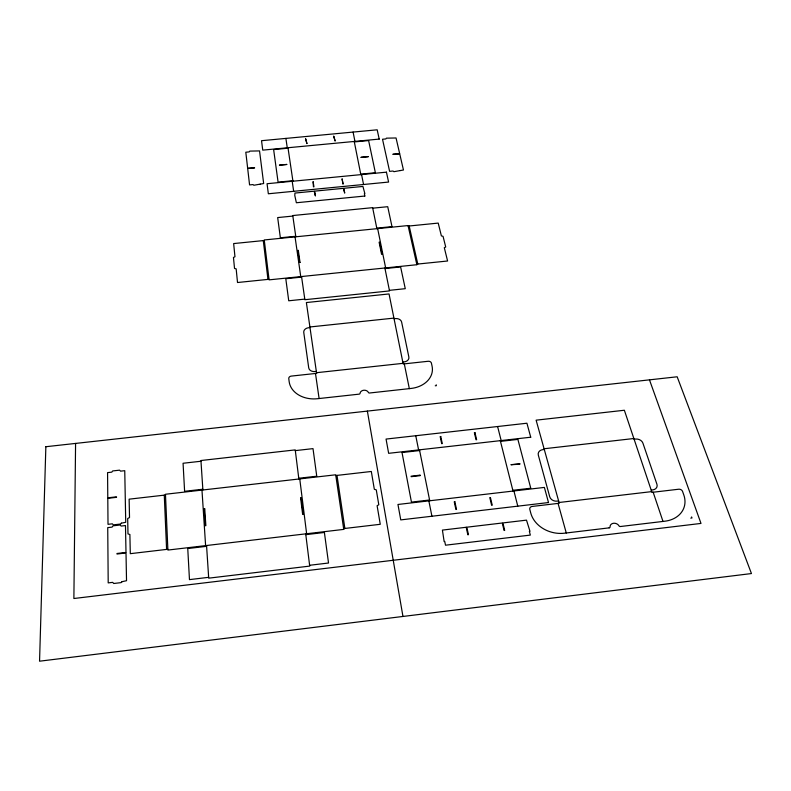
<?xml version="1.0" encoding="UTF-8"?>
<svg xmlns="http://www.w3.org/2000/svg" width="791" height="791" viewBox="0 0 791 791"><rect width="100%" height="100%" fill="white"/><g stroke="black" fill="none" stroke-linecap="round" stroke-linejoin="round"><path stroke-width="1.19" d="M75.58 443.425L73.879 598.51L700.994 523.424L649.47 379.848M690.77 518.125L691.977 517.976L691.611 516.938M208.646 577.331L189.464 579.625L187.754 548.539L206.599 546.324M309.617 565.278L328.532 563.014L324.389 532.472L305.801 534.657M558.624 500.97L557.121 501.148A6.209 5.033 13.1 0 1 549.725 496.778L538.315 455.102A6.031 4.805 11 0 1 542.824 449.644L544.287 449.476M651.211 490.104L652.694 489.926A6.259 4.904 17.3 0 0 656.925 484.23L642.915 443.128A6.081 4.687 15.1 0 0 635.549 439.054L634.105 439.223M559.049 502.493L651.715 491.616M167.85 549.261L130.297 553.67L129.892 534.498L127.994 533.925L127.677 518.54L129.526 517.551L129.131 499.17L165.497 495.008M343.63 528.606L380.263 524.295L377.109 505.726L378.8 504.747L376.269 489.837L374.331 489.303L371.315 471.476L335.809 475.539M429.592 500.001L411.449 502.117L402.016 452.541L419.635 450.544M512.845 490.311L530.771 488.225L517.887 439.4L500.476 441.368M544.079 448.764L633.868 438.511M202.832 489.233L184.61 491.31L183.067 463.259L200.983 461.242M298.771 478.268L316.756 476.212L313.009 448.626L295.32 450.623M316.519 372.699L403.064 363.336M435.258 385.79L436.375 385.672L436.187 384.792M316.331 371.404L314.937 371.552A5.626 4.331 -3.2 0 1 308.717 367.855L303.754 332.388A5.497 4.133 -3.2 0 1 308.628 327.721L309.993 327.583M402.807 362.06L404.191 361.902A5.606 4.281 1.5 0 0 408.858 357.057L401.62 322.036A5.468 4.093 1 0 0 395.401 318.575L394.047 318.714M309.904 326.97L393.928 318.111M304.792 299.117L288.735 300.788L285.798 278.729L301.618 277.107M389.399 290.337L405.269 288.685L400.622 266.962L384.98 268.564M269.019 279.292L237.518 282.516L236.163 268.861L234.531 268.456L233.454 257.461L234.957 256.749L233.652 243.569L264.313 240.494M416.748 264.154L447.597 261L444.305 247.702L445.709 247L443.049 236.301L441.388 235.916L438.214 223.092L408.166 226.097M295.745 236.262L280.36 237.794L277.671 217.574L292.838 216.072M376.783 228.144L391.99 226.631L387.728 206.698L372.739 208.171M292.858 180.714L278.086 182.148L273.637 149.578L288.062 148.204M360.736 174.149L375.369 172.735L368.616 140.571L354.328 141.925M653.158 492.229L662.996 521.437M558.06 503.402L566.277 532.986M497.608 426.527L501.168 440.567M513.932 490.954L517.779 506.161M500.298 440.666L513.033 491.063M409.174 225.989L417.786 264.046M377.653 228.609L385.652 267.922M376.892 228.678L372.63 207.657L292.759 215.548L295.814 236.796M384.871 268.001L389.518 290.92L304.871 299.71L301.539 276.534M404.3 363.86L409.333 388.638M419.487 449.832L429.74 500.762M415.759 435.732L418.607 449.931M428.841 500.871L431.926 516.236M353.093 132.067L354.941 141.381M361.566 174.564L363.553 184.501M354.23 141.451L360.834 174.643M367.37 411.102L402.965 616.456M337.006 475.401L344.866 528.457M287.983 147.739L292.937 181.208M285.887 138.405L287.271 147.808M292.195 181.287L293.669 191.313M315.49 373.471L319.099 398.535M295.053 236.875L300.748 276.613M299.759 478.911L306.631 533.757M298.86 479.01L295.231 449.901L200.934 460.52L202.882 489.985M305.702 533.866L309.716 566.099L208.705 578.162L206.55 545.523M263.284 240.602L267.961 279.391M201.972 490.084L205.611 545.632M164.281 495.156L166.594 549.409M45.858 446.717L39.55 661.197L751.45 573.554L677.165 376.783L45.858 446.717M122.041 581.672L121.082 582.621L113.686 583.501L112.708 582.364L108.199 582.898L107.734 527.617L112.095 527.113L113.014 525.827L120.173 524.997L121.132 526.064L125.482 525.56L125.996 552.425L116.979 553.482L116.989 554.026L126.006 552.968L126.53 580.713L122.041 581.672M121.389 523.167L120.469 524.057L113.321 524.878L112.371 523.82L108.011 524.324L107.794 498.32L116.514 497.331L116.514 496.827L107.784 497.816L107.566 472.623L111.788 472.148L112.678 470.942L119.609 470.161L120.529 471.159L124.751 470.685L125.729 522.278L121.389 523.167M400.117 170.589L393.908 171.687L393.018 171.024L389.607 171.35L382.518 139.246L385.84 138.929L386.394 138.168L396.044 137.97L399.673 153.632L392.83 154.294L399.742 153.958L403.459 170.006L400.117 170.589M260.229 184.125L253.862 185.252L253.031 184.57L249.57 184.906L247.682 168.523L254.643 167.86L247.652 168.196L245.803 152.218L249.185 151.892L249.818 151.111L259.547 150.913L263.66 183.542L260.229 184.125M466.196 527.271L442.416 530.089L444.137 541.538L444.75 541.459L445.521 545.197L530.326 535.092L529.377 531.394L529.99 531.315L526.49 520.142L502.878 522.93L504.688 530.395L504.075 530.464L502.275 522.999L466.809 527.202L468.46 534.696L467.837 534.775L466.196 527.271M609.119 527.864L564.438 533.203A28.179 23.028 13.7 0 1 530.741 512.963L529.802 509.364A3.115 2.561 12.2 0 1 532.155 506.448L559.267 503.264L536.12 420.169L624.366 410.252L651.962 492.368L678.688 489.224A3.164 2.462 18.7 0 1 682.544 491.389L683.8 494.919A28.466 22.395 18.1 0 1 664.806 521.22L620.421 526.519A1.275 1.028 17.7 0 1 618.977 525.837A4.795 3.886 17.5 0 0 613.569 523.266A4.795 3.886 17.5 0 0 610.059 526.895A1.275 1.038 17.2 0 1 609.119 527.864M454.855 501.741L454.252 501.81L455.903 509.473L456.516 509.394L454.855 501.741M490.41 497.588L489.817 497.658L491.626 505.281L492.229 505.212L490.41 497.588M548.509 502.552L400.76 519.895L397.952 504.47L544.386 487.414L548.509 502.552M343.749 529.387L167.89 550.061L165.467 494.256L335.7 474.798L343.749 529.387M420.021 475.164L411.083 476.192L411.182 476.686L420.12 475.658L420.021 475.164M519.756 463.714L510.927 464.722L519.885 464.198L519.756 463.714M204.75 508.87L204.137 508.939L205.245 525.728L205.858 525.659L204.75 508.87M301.193 497.737L300.59 497.806L302.646 514.387L303.26 514.318L301.193 497.737M530.731 437.215L388.648 453.322L386.057 439.074L526.925 423.225L530.731 437.215M440.755 436.523L440.172 436.592L441.694 443.662L442.278 443.593L440.755 436.523M474.956 432.667L474.373 432.726L476.044 439.776L476.627 439.707L474.956 432.667M316.618 373.352L291.315 376.091A2.838 2.195 -4.5 0 0 288.774 378.563L289.16 381.618A25.53 19.785 -3.3 0 0 317.389 398.723L359.065 394.155A1.147 0.9 -0.8 0 0 360.053 393.335A4.291 3.362 -0.5 0 1 363.761 390.25A4.291 3.362 -0.5 0 1 368.369 392.415A1.147 0.9 -0.2 0 0 369.605 392.998L411.023 388.45A25.401 19.567 1.8 0 0 432.064 366.114L431.402 363.109A2.818 2.155 2.9 0 0 428.158 361.279L403.192 363.979L389.043 293.945L306.374 302.548L316.618 373.352M300.026 262.365L299.502 262.424L297.782 250.411L298.296 250.351L300.026 262.365M382.033 254.03L381.519 254.089L379.116 242.204L379.621 242.145L382.033 254.03M416.877 264.718L269.088 279.856L264.253 239.96L408.047 225.564L416.877 264.718M364.839 196.039L296.368 202.753L294.786 195.486L294.934 193.063L314.156 191.195L315.431 195.96L314.65 191.145L343.334 188.347L344.708 193.093L343.828 188.298L362.931 186.439L364.859 193.617L364.364 193.666L364.839 196.039M386.433 172.161L267.051 183.72L268.347 193.775L388.599 182.059L386.433 172.161M313.127 181.782L313.444 186.834L313.938 186.785L313.127 181.782M342.108 178.974L343.017 183.957L342.108 178.974M306.908 143.547L305.672 138.909L306.908 143.547M335.077 140.877L333.743 136.26L335.077 140.877M379.205 139.087L262.741 150.132L261.534 140.699L377.178 129.803L379.205 139.087M286.757 164.449L279.46 165.151L286.757 164.449M368.299 156.638L361.072 157.33L368.299 156.638"/></g></svg>
